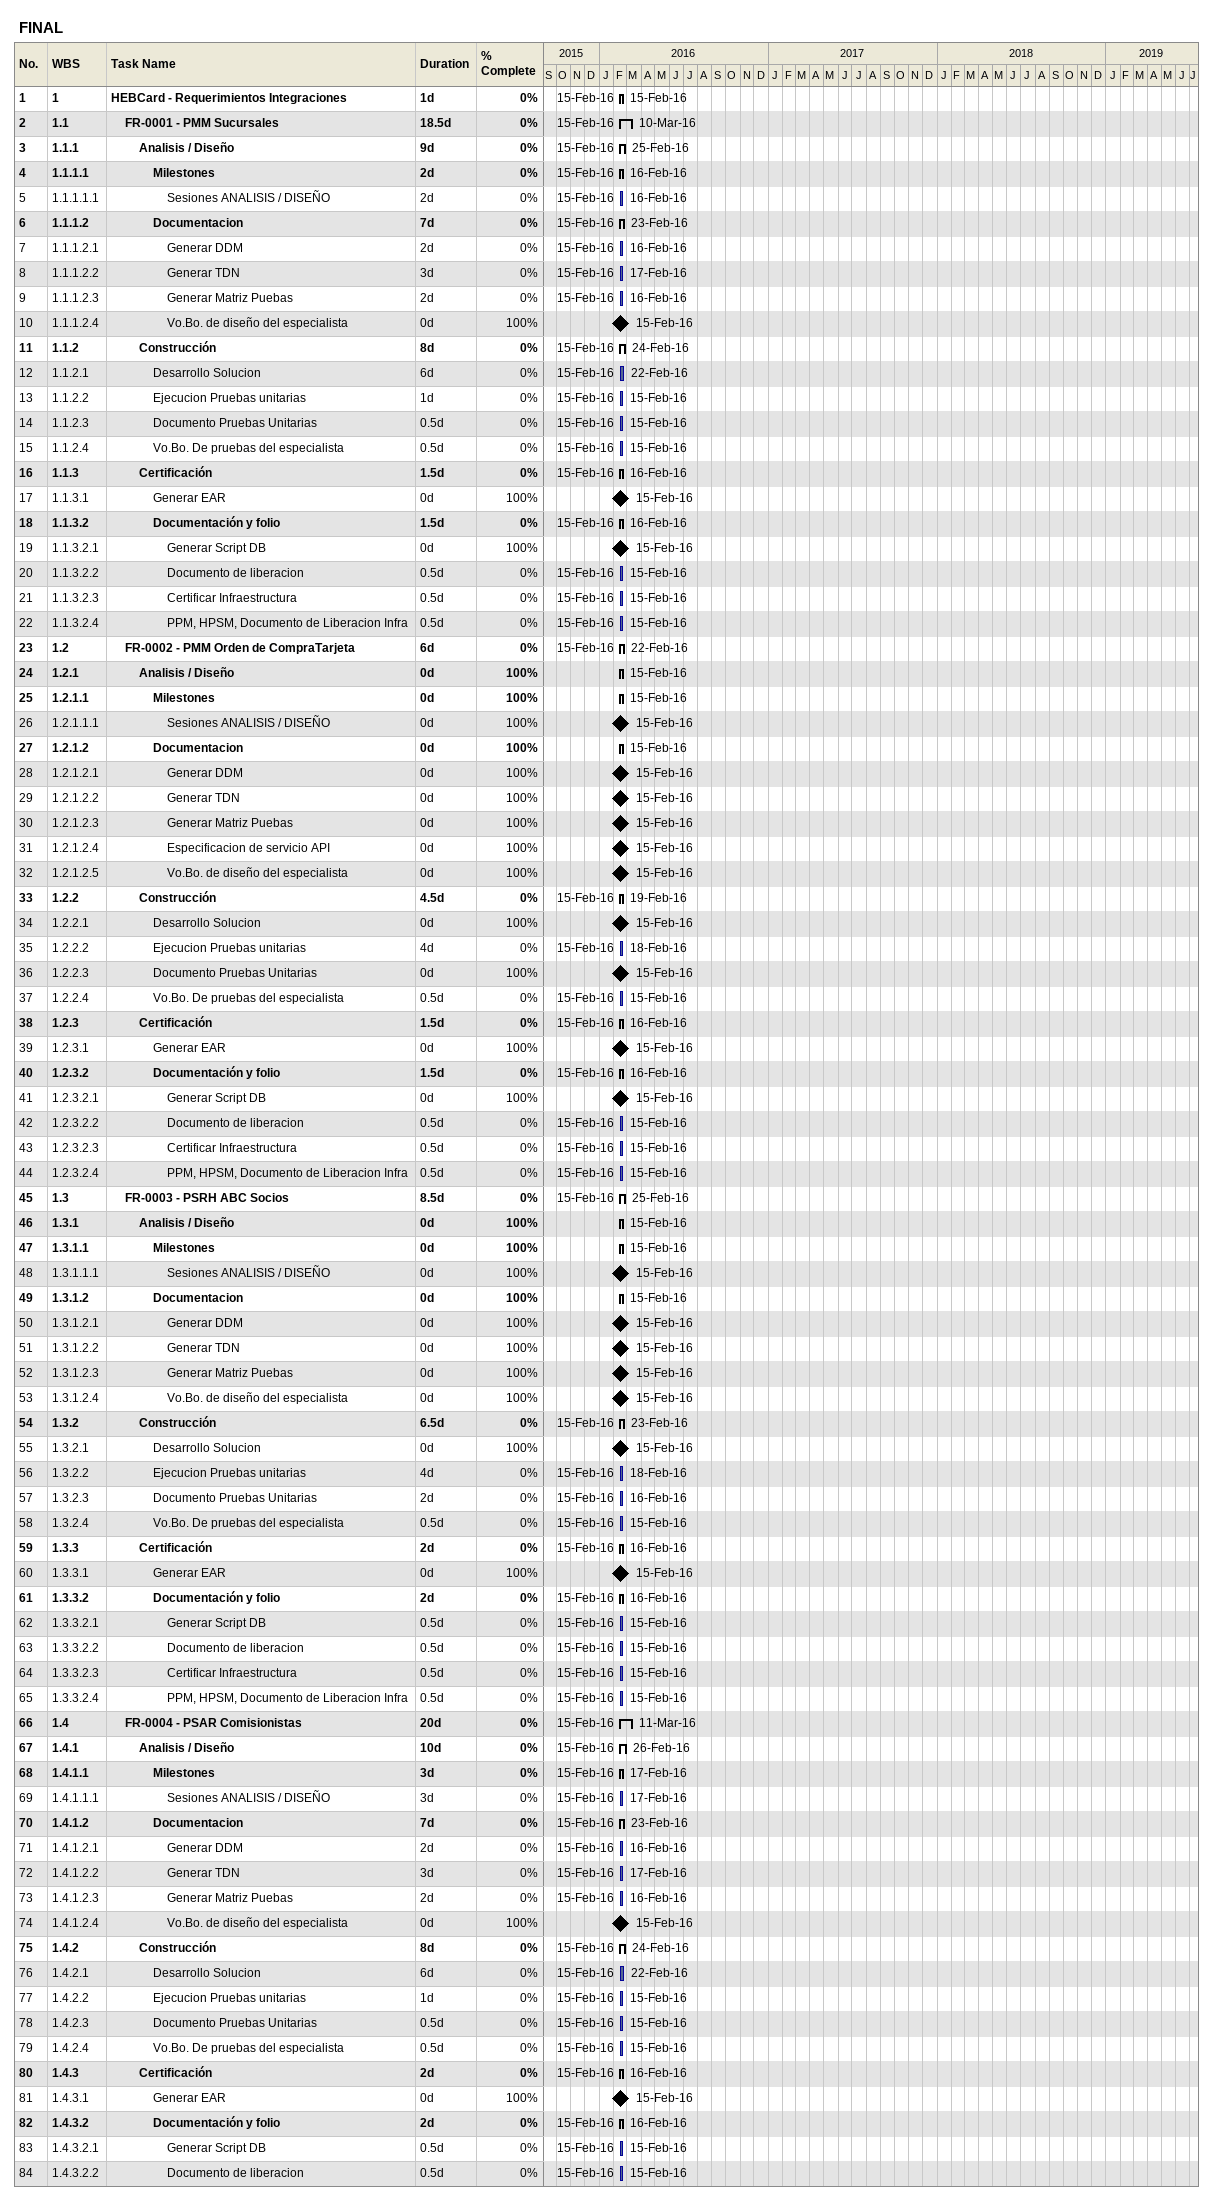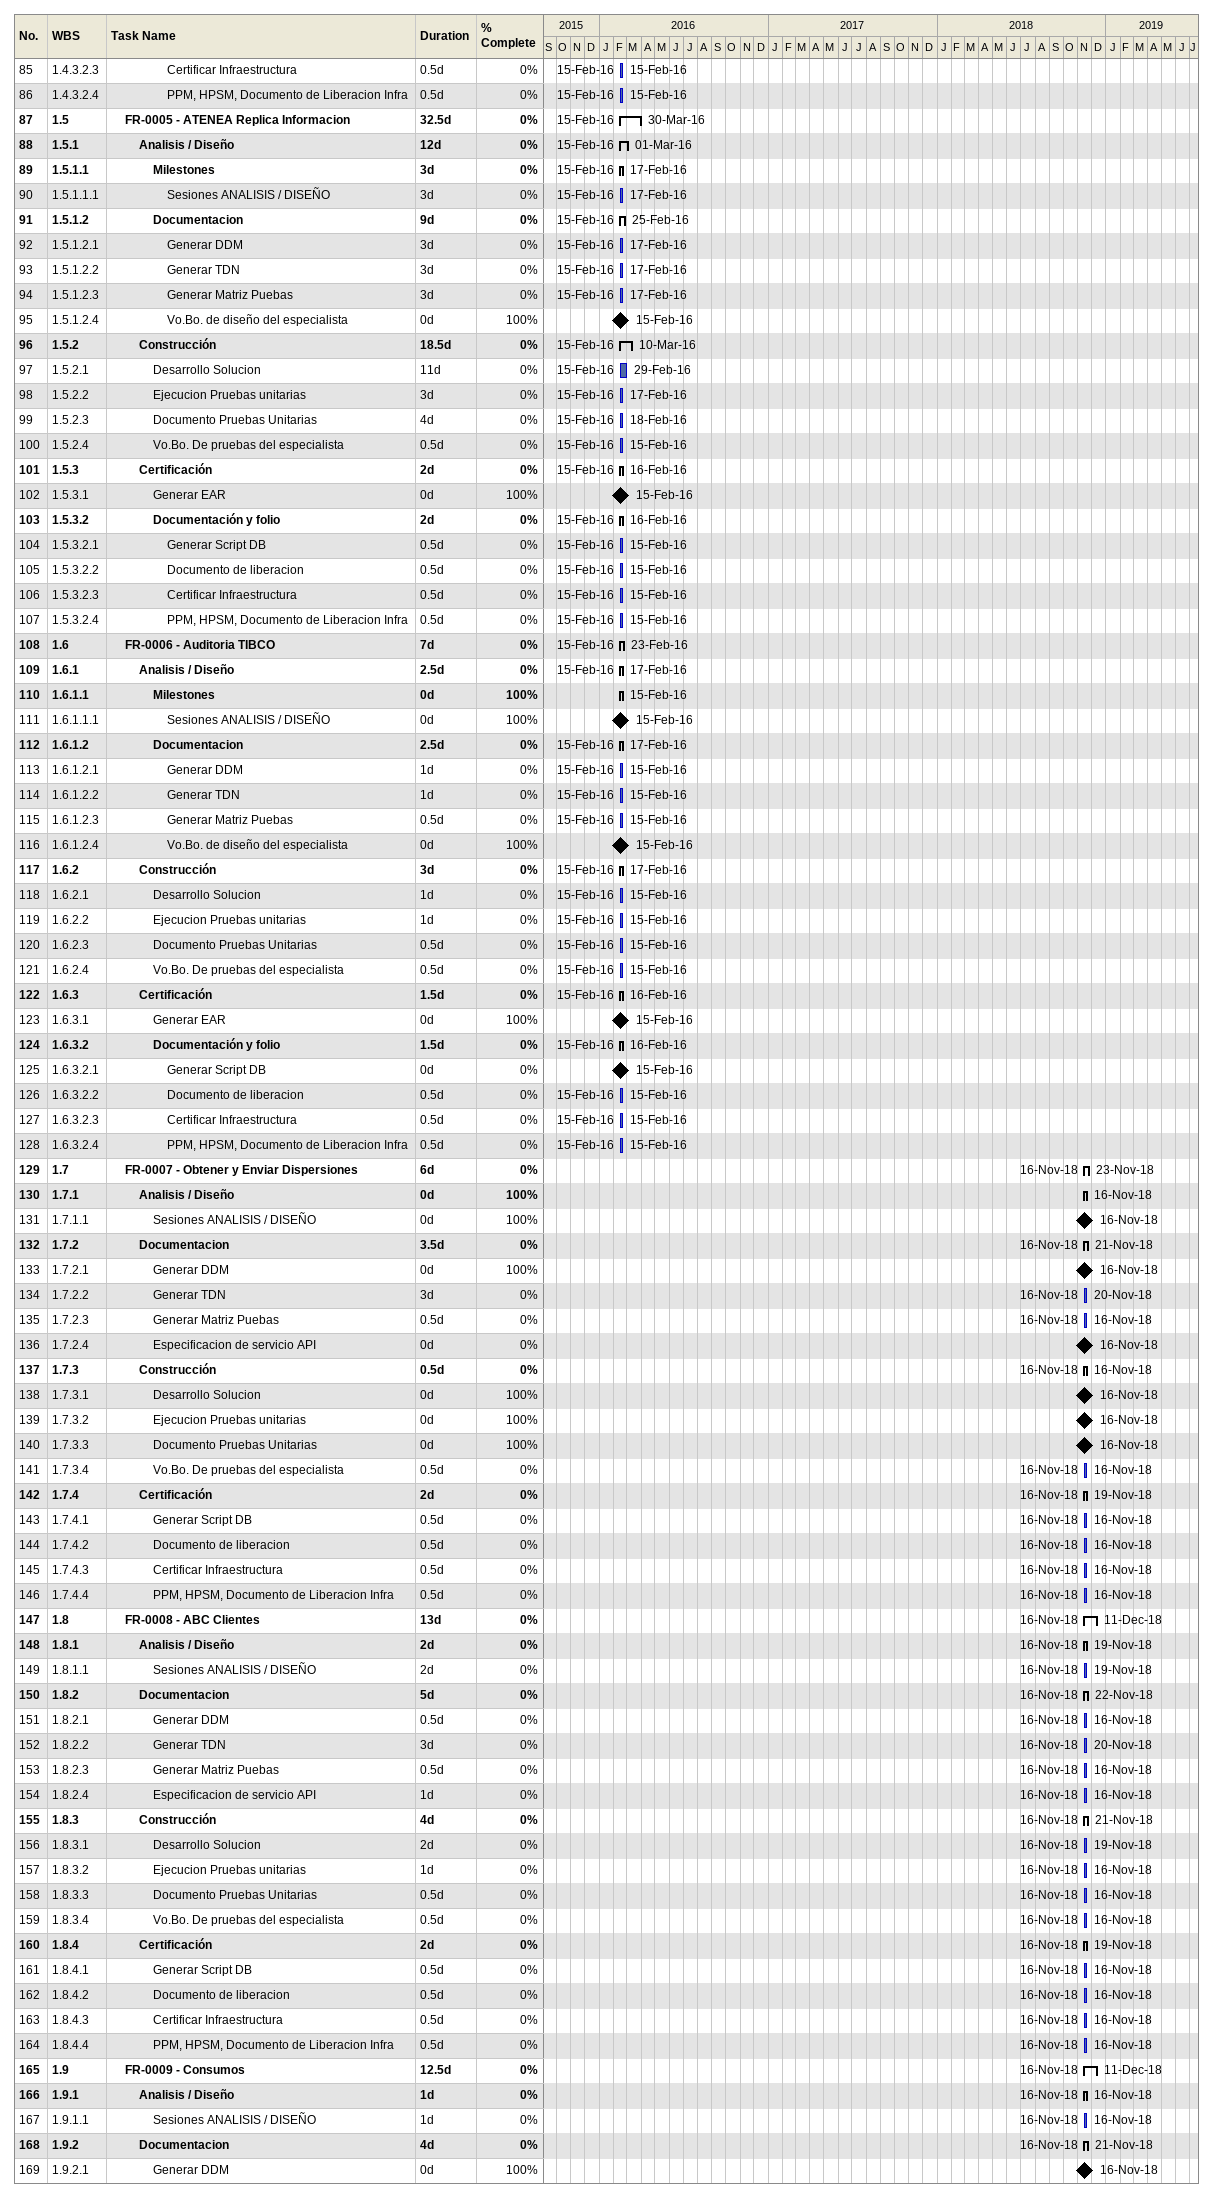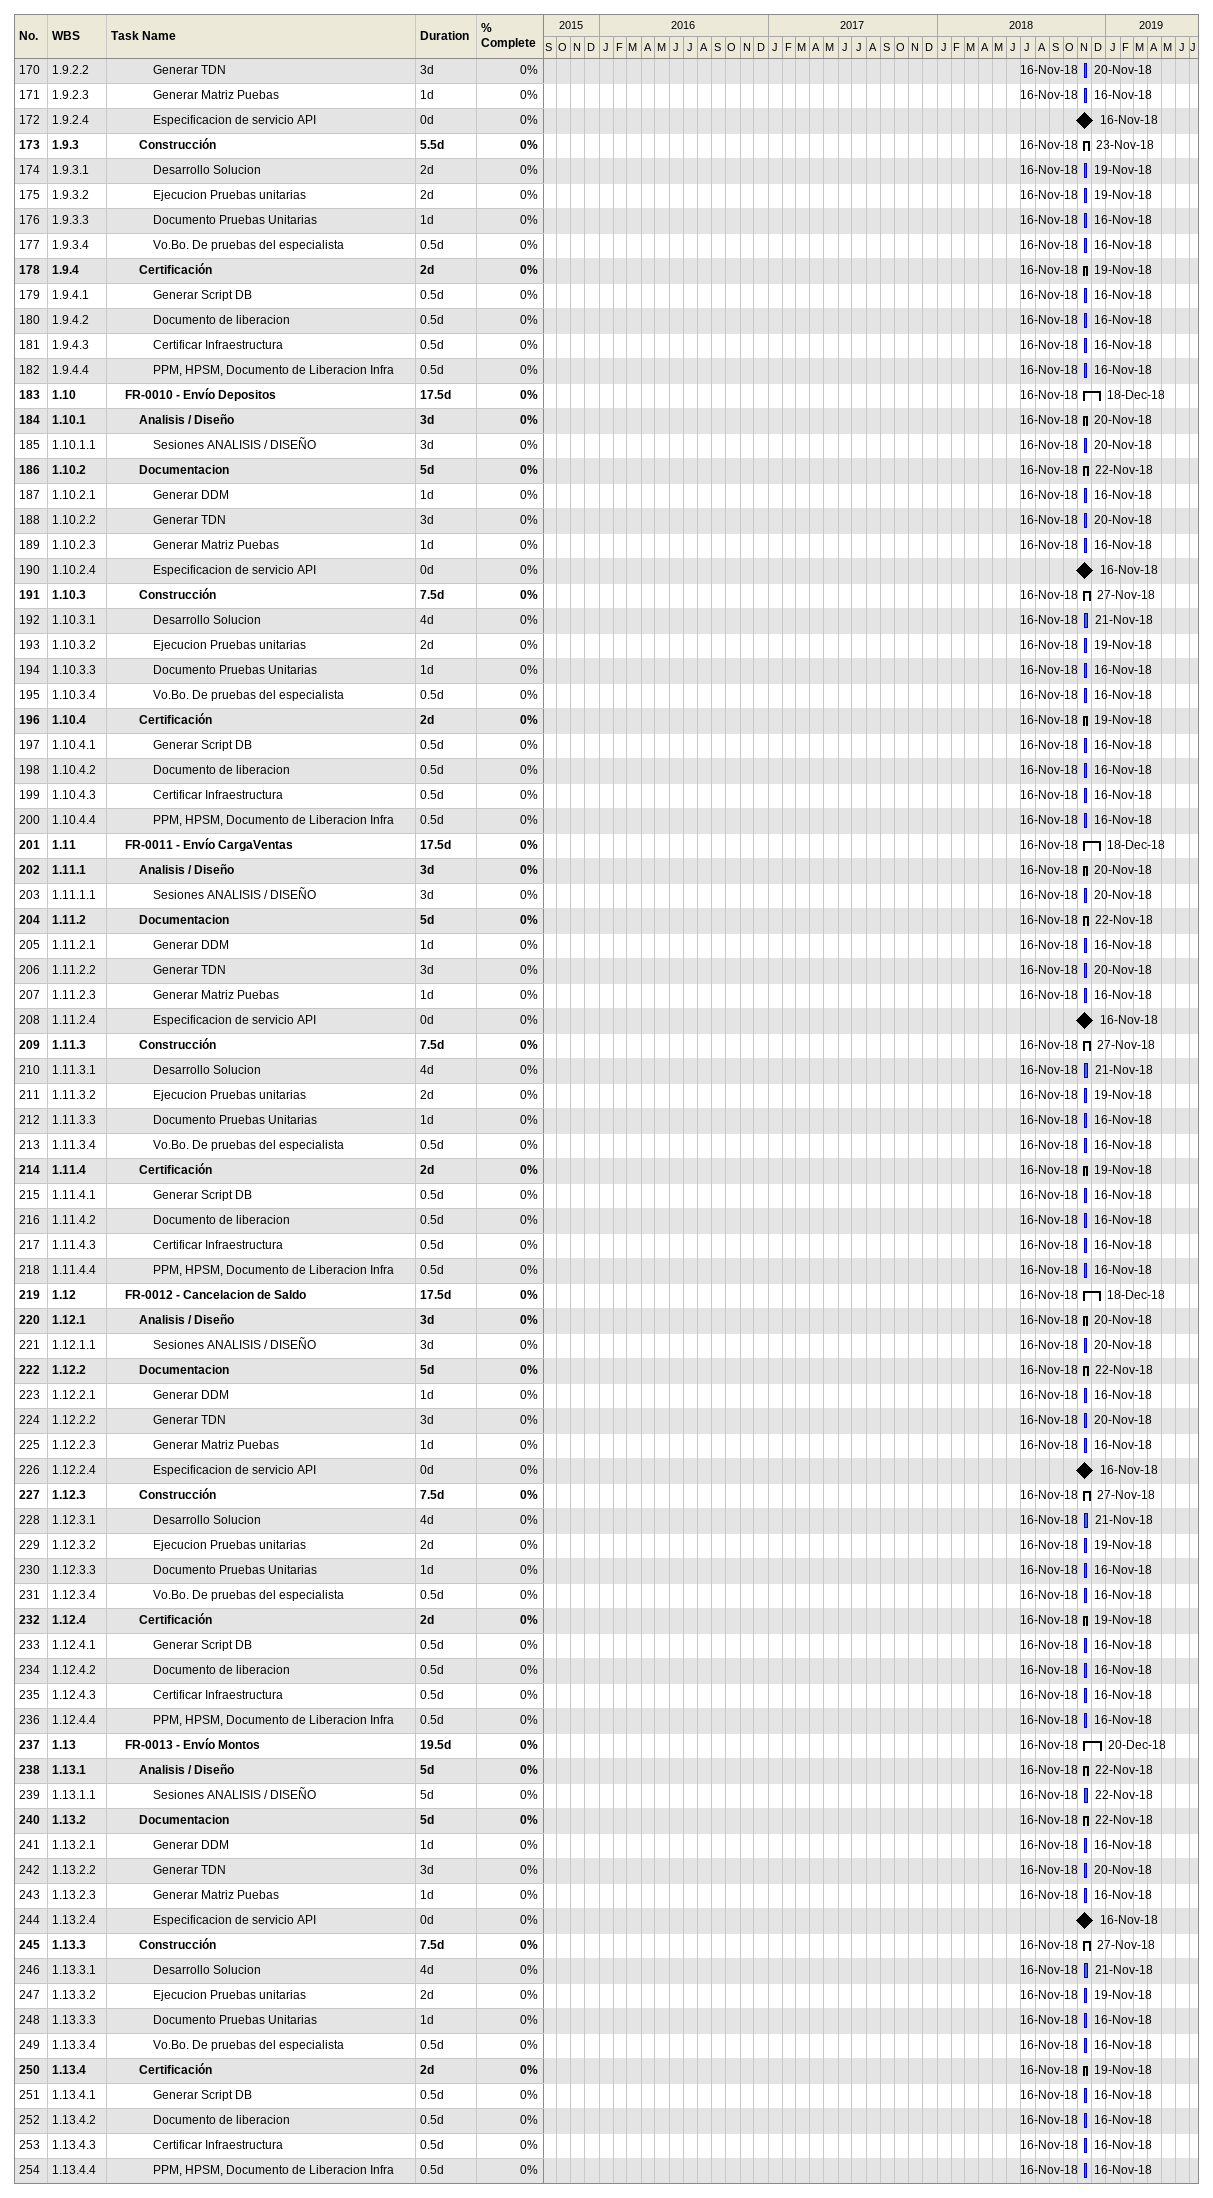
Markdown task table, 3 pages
FINAL

| ID | WBS | Task | Duration | Start | Finish | % complete |
|---|---|---|---|---|---|---|
| 1 | 1 | **HEBCard - Requerimientos Integraciones** | 1d | 2016-02-15 | 2016-02-15 | 0 |
| 2 | 1.1 | **FR-0001 - PMM Sucursales** | 18.5d | 2016-02-15 | 2016-03-10 | 0 |
| 3 | 1.1.1 | **Analisis / Diseño** | 9d | 2016-02-15 | 2016-02-25 | 0 |
| 4 | 1.1.1.1 | **Milestones** | 2d | 2016-02-15 | 2016-02-16 | 0 |
| 5 | 1.1.1.1.1 | Sesiones ANALISIS / DISEÑO | 2d | 2016-02-15 | 2016-02-16 | 0 |
| 6 | 1.1.1.2 | **Documentacion** | 7d | 2016-02-15 | 2016-02-23 | 0 |
| 7 | 1.1.1.2.1 | Generar DDM | 2d | 2016-02-15 | 2016-02-16 | 0 |
| 8 | 1.1.1.2.2 | Generar TDN | 3d | 2016-02-15 | 2016-02-17 | 0 |
| 9 | 1.1.1.2.3 | Generar Matriz Puebas | 2d | 2016-02-15 | 2016-02-16 | 0 |
| 10 | 1.1.1.2.4 | Vo.Bo. de diseño del especialista | 0d | 2016-02-15 | 2016-02-15 | 100 |
| 11 | 1.1.2 | **Construcción** | 8d | 2016-02-15 | 2016-02-24 | 0 |
| 12 | 1.1.2.1 | Desarrollo Solucion | 6d | 2016-02-15 | 2016-02-22 | 0 |
| 13 | 1.1.2.2 | Ejecucion Pruebas unitarias | 1d | 2016-02-15 | 2016-02-15 | 0 |
| 14 | 1.1.2.3 | Documento Pruebas Unitarias | 0.5d | 2016-02-15 | 2016-02-15 | 0 |
| 15 | 1.1.2.4 | Vo.Bo. De pruebas del especialista | 0.5d | 2016-02-15 | 2016-02-15 | 0 |
| 16 | 1.1.3 | **Certificación** | 1.5d | 2016-02-15 | 2016-02-16 | 0 |
| 17 | 1.1.3.1 | Generar EAR | 0d | 2016-02-15 | 2016-02-15 | 100 |
| 18 | 1.1.3.2 | **Documentación y folio** | 1.5d | 2016-02-15 | 2016-02-16 | 0 |
| 19 | 1.1.3.2.1 | Generar Script DB | 0d | 2016-02-15 | 2016-02-15 | 100 |
| 20 | 1.1.3.2.2 | Documento de liberacion | 0.5d | 2016-02-15 | 2016-02-15 | 0 |
| 21 | 1.1.3.2.3 | Certificar Infraestructura | 0.5d | 2016-02-15 | 2016-02-15 | 0 |
| 22 | 1.1.3.2.4 | PPM, HPSM, Documento de Liberacion Infra | 0.5d | 2016-02-15 | 2016-02-15 | 0 |
| 23 | 1.2 | **FR-0002 - PMM Orden de CompraTarjeta** | 6d | 2016-02-15 | 2016-02-22 | 0 |
| 24 | 1.2.1 | **Analisis / Diseño** | 0d | 2016-02-15 | 2016-02-15 | 100 |
| 25 | 1.2.1.1 | **Milestones** | 0d | 2016-02-15 | 2016-02-15 | 100 |
| 26 | 1.2.1.1.1 | Sesiones ANALISIS / DISEÑO | 0d | 2016-02-15 | 2016-02-15 | 100 |
| 27 | 1.2.1.2 | **Documentacion** | 0d | 2016-02-15 | 2016-02-15 | 100 |
| 28 | 1.2.1.2.1 | Generar DDM | 0d | 2016-02-15 | 2016-02-15 | 100 |
| 29 | 1.2.1.2.2 | Generar TDN | 0d | 2016-02-15 | 2016-02-15 | 100 |
| 30 | 1.2.1.2.3 | Generar Matriz Puebas | 0d | 2016-02-15 | 2016-02-15 | 100 |
| 31 | 1.2.1.2.4 | Especificacion de servicio API | 0d | 2016-02-15 | 2016-02-15 | 100 |
| 32 | 1.2.1.2.5 | Vo.Bo. de diseño del especialista | 0d | 2016-02-15 | 2016-02-15 | 100 |
| 33 | 1.2.2 | **Construcción** | 4.5d | 2016-02-15 | 2016-02-19 | 0 |
| 34 | 1.2.2.1 | Desarrollo Solucion | 0d | 2016-02-15 | 2016-02-15 | 100 |
| 35 | 1.2.2.2 | Ejecucion Pruebas unitarias | 4d | 2016-02-15 | 2016-02-18 | 0 |
| 36 | 1.2.2.3 | Documento Pruebas Unitarias | 0d | 2016-02-15 | 2016-02-15 | 100 |
| 37 | 1.2.2.4 | Vo.Bo. De pruebas del especialista | 0.5d | 2016-02-15 | 2016-02-15 | 0 |
| 38 | 1.2.3 | **Certificación** | 1.5d | 2016-02-15 | 2016-02-16 | 0 |
| 39 | 1.2.3.1 | Generar EAR | 0d | 2016-02-15 | 2016-02-15 | 100 |
| 40 | 1.2.3.2 | **Documentación y folio** | 1.5d | 2016-02-15 | 2016-02-16 | 0 |
| 41 | 1.2.3.2.1 | Generar Script DB | 0d | 2016-02-15 | 2016-02-15 | 100 |
| 42 | 1.2.3.2.2 | Documento de liberacion | 0.5d | 2016-02-15 | 2016-02-15 | 0 |
| 43 | 1.2.3.2.3 | Certificar Infraestructura | 0.5d | 2016-02-15 | 2016-02-15 | 0 |
| 44 | 1.2.3.2.4 | PPM, HPSM, Documento de Liberacion Infra | 0.5d | 2016-02-15 | 2016-02-15 | 0 |
| 45 | 1.3 | **FR-0003 - PSRH ABC Socios** | 8.5d | 2016-02-15 | 2016-02-25 | 0 |
| 46 | 1.3.1 | **Analisis / Diseño** | 0d | 2016-02-15 | 2016-02-15 | 100 |
| 47 | 1.3.1.1 | **Milestones** | 0d | 2016-02-15 | 2016-02-15 | 100 |
| 48 | 1.3.1.1.1 | Sesiones ANALISIS / DISEÑO | 0d | 2016-02-15 | 2016-02-15 | 100 |
| 49 | 1.3.1.2 | **Documentacion** | 0d | 2016-02-15 | 2016-02-15 | 100 |
| 50 | 1.3.1.2.1 | Generar DDM | 0d | 2016-02-15 | 2016-02-15 | 100 |
| 51 | 1.3.1.2.2 | Generar TDN | 0d | 2016-02-15 | 2016-02-15 | 100 |
| 52 | 1.3.1.2.3 | Generar Matriz Puebas | 0d | 2016-02-15 | 2016-02-15 | 100 |
| 53 | 1.3.1.2.4 | Vo.Bo. de diseño del especialista | 0d | 2016-02-15 | 2016-02-15 | 100 |
| 54 | 1.3.2 | **Construcción** | 6.5d | 2016-02-15 | 2016-02-23 | 0 |
| 55 | 1.3.2.1 | Desarrollo Solucion | 0d | 2016-02-15 | 2016-02-15 | 100 |
| 56 | 1.3.2.2 | Ejecucion Pruebas unitarias | 4d | 2016-02-15 | 2016-02-18 | 0 |
| 57 | 1.3.2.3 | Documento Pruebas Unitarias | 2d | 2016-02-15 | 2016-02-16 | 0 |
| 58 | 1.3.2.4 | Vo.Bo. De pruebas del especialista | 0.5d | 2016-02-15 | 2016-02-15 | 0 |
| 59 | 1.3.3 | **Certificación** | 2d | 2016-02-15 | 2016-02-16 | 0 |
| 60 | 1.3.3.1 | Generar EAR | 0d | 2016-02-15 | 2016-02-15 | 100 |
| 61 | 1.3.3.2 | **Documentación y folio** | 2d | 2016-02-15 | 2016-02-16 | 0 |
| 62 | 1.3.3.2.1 | Generar Script DB | 0.5d | 2016-02-15 | 2016-02-15 | 0 |
| 63 | 1.3.3.2.2 | Documento de liberacion | 0.5d | 2016-02-15 | 2016-02-15 | 0 |
| 64 | 1.3.3.2.3 | Certificar Infraestructura | 0.5d | 2016-02-15 | 2016-02-15 | 0 |
| 65 | 1.3.3.2.4 | PPM, HPSM, Documento de Liberacion Infra | 0.5d | 2016-02-15 | 2016-02-15 | 0 |
| 66 | 1.4 | **FR-0004 - PSAR Comisionistas** | 20d | 2016-02-15 | 2016-03-11 | 0 |
| 67 | 1.4.1 | **Analisis / Diseño** | 10d | 2016-02-15 | 2016-02-26 | 0 |
| 68 | 1.4.1.1 | **Milestones** | 3d | 2016-02-15 | 2016-02-17 | 0 |
| 69 | 1.4.1.1.1 | Sesiones ANALISIS / DISEÑO | 3d | 2016-02-15 | 2016-02-17 | 0 |
| 70 | 1.4.1.2 | **Documentacion** | 7d | 2016-02-15 | 2016-02-23 | 0 |
| 71 | 1.4.1.2.1 | Generar DDM | 2d | 2016-02-15 | 2016-02-16 | 0 |
| 72 | 1.4.1.2.2 | Generar TDN | 3d | 2016-02-15 | 2016-02-17 | 0 |
| 73 | 1.4.1.2.3 | Generar Matriz Puebas | 2d | 2016-02-15 | 2016-02-16 | 0 |
| 74 | 1.4.1.2.4 | Vo.Bo. de diseño del especialista | 0d | 2016-02-15 | 2016-02-15 | 100 |
| 75 | 1.4.2 | **Construcción** | 8d | 2016-02-15 | 2016-02-24 | 0 |
| 76 | 1.4.2.1 | Desarrollo Solucion | 6d | 2016-02-15 | 2016-02-22 | 0 |
| 77 | 1.4.2.2 | Ejecucion Pruebas unitarias | 1d | 2016-02-15 | 2016-02-15 | 0 |
| 78 | 1.4.2.3 | Documento Pruebas Unitarias | 0.5d | 2016-02-15 | 2016-02-15 | 0 |
| 79 | 1.4.2.4 | Vo.Bo. De pruebas del especialista | 0.5d | 2016-02-15 | 2016-02-15 | 0 |
| 80 | 1.4.3 | **Certificación** | 2d | 2016-02-15 | 2016-02-16 | 0 |
| 81 | 1.4.3.1 | Generar EAR | 0d | 2016-02-15 | 2016-02-15 | 100 |
| 82 | 1.4.3.2 | **Documentación y folio** | 2d | 2016-02-15 | 2016-02-16 | 0 |
| 83 | 1.4.3.2.1 | Generar Script DB | 0.5d | 2016-02-15 | 2016-02-15 | 0 |
| 84 | 1.4.3.2.2 | Documento de liberacion | 0.5d | 2016-02-15 | 2016-02-15 | 0 |
| 85 | 1.4.3.2.3 | Certificar Infraestructura | 0.5d | 2016-02-15 | 2016-02-15 | 0 |
| 86 | 1.4.3.2.4 | PPM, HPSM, Documento de Liberacion Infra | 0.5d | 2016-02-15 | 2016-02-15 | 0 |
| 87 | 1.5 | **FR-0005 - ATENEA Replica Informacion** | 32.5d | 2016-02-15 | 2016-03-30 | 0 |
| 88 | 1.5.1 | **Analisis / Diseño** | 12d | 2016-02-15 | 2016-03-01 | 0 |
| 89 | 1.5.1.1 | **Milestones** | 3d | 2016-02-15 | 2016-02-17 | 0 |
| 90 | 1.5.1.1.1 | Sesiones ANALISIS / DISEÑO | 3d | 2016-02-15 | 2016-02-17 | 0 |
| 91 | 1.5.1.2 | **Documentacion** | 9d | 2016-02-15 | 2016-02-25 | 0 |
| 92 | 1.5.1.2.1 | Generar DDM | 3d | 2016-02-15 | 2016-02-17 | 0 |
| 93 | 1.5.1.2.2 | Generar TDN | 3d | 2016-02-15 | 2016-02-17 | 0 |
| 94 | 1.5.1.2.3 | Generar Matriz Puebas | 3d | 2016-02-15 | 2016-02-17 | 0 |
| 95 | 1.5.1.2.4 | Vo.Bo. de diseño del especialista | 0d | 2016-02-15 | 2016-02-15 | 100 |
| 96 | 1.5.2 | **Construcción** | 18.5d | 2016-02-15 | 2016-03-10 | 0 |
| 97 | 1.5.2.1 | Desarrollo Solucion | 11d | 2016-02-15 | 2016-02-29 | 0 |
| 98 | 1.5.2.2 | Ejecucion Pruebas unitarias | 3d | 2016-02-15 | 2016-02-17 | 0 |
| 99 | 1.5.2.3 | Documento Pruebas Unitarias | 4d | 2016-02-15 | 2016-02-18 | 0 |
| 100 | 1.5.2.4 | Vo.Bo. De pruebas del especialista | 0.5d | 2016-02-15 | 2016-02-15 | 0 |
| 101 | 1.5.3 | **Certificación** | 2d | 2016-02-15 | 2016-02-16 | 0 |
| 102 | 1.5.3.1 | Generar EAR | 0d | 2016-02-15 | 2016-02-15 | 100 |
| 103 | 1.5.3.2 | **Documentación y folio** | 2d | 2016-02-15 | 2016-02-16 | 0 |
| 104 | 1.5.3.2.1 | Generar Script DB | 0.5d | 2016-02-15 | 2016-02-15 | 0 |
| 105 | 1.5.3.2.2 | Documento de liberacion | 0.5d | 2016-02-15 | 2016-02-15 | 0 |
| 106 | 1.5.3.2.3 | Certificar Infraestructura | 0.5d | 2016-02-15 | 2016-02-15 | 0 |
| 107 | 1.5.3.2.4 | PPM, HPSM, Documento de Liberacion Infra | 0.5d | 2016-02-15 | 2016-02-15 | 0 |
| 108 | 1.6 | **FR-0006 - Auditoria TIBCO** | 7d | 2016-02-15 | 2016-02-23 | 0 |
| 109 | 1.6.1 | **Analisis / Diseño** | 2.5d | 2016-02-15 | 2016-02-17 | 0 |
| 110 | 1.6.1.1 | **Milestones** | 0d | 2016-02-15 | 2016-02-15 | 100 |
| 111 | 1.6.1.1.1 | Sesiones ANALISIS / DISEÑO | 0d | 2016-02-15 | 2016-02-15 | 100 |
| 112 | 1.6.1.2 | **Documentacion** | 2.5d | 2016-02-15 | 2016-02-17 | 0 |
| 113 | 1.6.1.2.1 | Generar DDM | 1d | 2016-02-15 | 2016-02-15 | 0 |
| 114 | 1.6.1.2.2 | Generar TDN | 1d | 2016-02-15 | 2016-02-15 | 0 |
| 115 | 1.6.1.2.3 | Generar Matriz Puebas | 0.5d | 2016-02-15 | 2016-02-15 | 0 |
| 116 | 1.6.1.2.4 | Vo.Bo. de diseño del especialista | 0d | 2016-02-15 | 2016-02-15 | 100 |
| 117 | 1.6.2 | **Construcción** | 3d | 2016-02-15 | 2016-02-17 | 0 |
| 118 | 1.6.2.1 | Desarrollo Solucion | 1d | 2016-02-15 | 2016-02-15 | 0 |
| 119 | 1.6.2.2 | Ejecucion Pruebas unitarias | 1d | 2016-02-15 | 2016-02-15 | 0 |
| 120 | 1.6.2.3 | Documento Pruebas Unitarias | 0.5d | 2016-02-15 | 2016-02-15 | 0 |
| 121 | 1.6.2.4 | Vo.Bo. De pruebas del especialista | 0.5d | 2016-02-15 | 2016-02-15 | 0 |
| 122 | 1.6.3 | **Certificación** | 1.5d | 2016-02-15 | 2016-02-16 | 0 |
| 123 | 1.6.3.1 | Generar EAR | 0d | 2016-02-15 | 2016-02-15 | 100 |
| 124 | 1.6.3.2 | **Documentación y folio** | 1.5d | 2016-02-15 | 2016-02-16 | 0 |
| 125 | 1.6.3.2.1 | Generar Script DB | 0d | 2016-02-15 | 2016-02-15 | 0 |
| 126 | 1.6.3.2.2 | Documento de liberacion | 0.5d | 2016-02-15 | 2016-02-15 | 0 |
| 127 | 1.6.3.2.3 | Certificar Infraestructura | 0.5d | 2016-02-15 | 2016-02-15 | 0 |
| 128 | 1.6.3.2.4 | PPM, HPSM, Documento de Liberacion Infra | 0.5d | 2016-02-15 | 2016-02-15 | 0 |
| 129 | 1.7 | **FR-0007 - Obtener y Enviar Dispersiones** | 6d | 2018-11-16 | 2018-11-23 | 0 |
| 130 | 1.7.1 | **Analisis / Diseño** | 0d | 2018-11-16 | 2018-11-16 | 100 |
| 131 | 1.7.1.1 | Sesiones ANALISIS / DISEÑO | 0d | 2018-11-16 | 2018-11-16 | 100 |
| 132 | 1.7.2 | **Documentacion** | 3.5d | 2018-11-16 | 2018-11-21 | 0 |
| 133 | 1.7.2.1 | Generar DDM | 0d | 2018-11-16 | 2018-11-16 | 100 |
| 134 | 1.7.2.2 | Generar TDN | 3d | 2018-11-16 | 2018-11-20 | 0 |
| 135 | 1.7.2.3 | Generar Matriz Puebas | 0.5d | 2018-11-16 | 2018-11-16 | 0 |
| 136 | 1.7.2.4 | Especificacion de servicio API | 0d | 2018-11-16 | 2018-11-16 | 0 |
| 137 | 1.7.3 | **Construcción** | 0.5d | 2018-11-16 | 2018-11-16 | 0 |
| 138 | 1.7.3.1 | Desarrollo Solucion | 0d | 2018-11-16 | 2018-11-16 | 100 |
| 139 | 1.7.3.2 | Ejecucion Pruebas unitarias | 0d | 2018-11-16 | 2018-11-16 | 100 |
| 140 | 1.7.3.3 | Documento Pruebas Unitarias | 0d | 2018-11-16 | 2018-11-16 | 100 |
| 141 | 1.7.3.4 | Vo.Bo. De pruebas del especialista | 0.5d | 2018-11-16 | 2018-11-16 | 0 |
| 142 | 1.7.4 | **Certificación** | 2d | 2018-11-16 | 2018-11-19 | 0 |
| 143 | 1.7.4.1 | Generar Script DB | 0.5d | 2018-11-16 | 2018-11-16 | 0 |
| 144 | 1.7.4.2 | Documento de liberacion | 0.5d | 2018-11-16 | 2018-11-16 | 0 |
| 145 | 1.7.4.3 | Certificar Infraestructura | 0.5d | 2018-11-16 | 2018-11-16 | 0 |
| 146 | 1.7.4.4 | PPM, HPSM, Documento de Liberacion Infra | 0.5d | 2018-11-16 | 2018-11-16 | 0 |
| 147 | 1.8 | **FR-0008 - ABC Clientes** | 13d | 2018-11-16 | 2018-12-11 | 0 |
| 148 | 1.8.1 | **Analisis / Diseño** | 2d | 2018-11-16 | 2018-11-19 | 0 |
| 149 | 1.8.1.1 | Sesiones ANALISIS / DISEÑO | 2d | 2018-11-16 | 2018-11-19 | 0 |
| 150 | 1.8.2 | **Documentacion** | 5d | 2018-11-16 | 2018-11-22 | 0 |
| 151 | 1.8.2.1 | Generar DDM | 0.5d | 2018-11-16 | 2018-11-16 | 0 |
| 152 | 1.8.2.2 | Generar TDN | 3d | 2018-11-16 | 2018-11-20 | 0 |
| 153 | 1.8.2.3 | Generar Matriz Puebas | 0.5d | 2018-11-16 | 2018-11-16 | 0 |
| 154 | 1.8.2.4 | Especificacion de servicio API | 1d | 2018-11-16 | 2018-11-16 | 0 |
| 155 | 1.8.3 | **Construcción** | 4d | 2018-11-16 | 2018-11-21 | 0 |
| 156 | 1.8.3.1 | Desarrollo Solucion | 2d | 2018-11-16 | 2018-11-19 | 0 |
| 157 | 1.8.3.2 | Ejecucion Pruebas unitarias | 1d | 2018-11-16 | 2018-11-16 | 0 |
| 158 | 1.8.3.3 | Documento Pruebas Unitarias | 0.5d | 2018-11-16 | 2018-11-16 | 0 |
| 159 | 1.8.3.4 | Vo.Bo. De pruebas del especialista | 0.5d | 2018-11-16 | 2018-11-16 | 0 |
| 160 | 1.8.4 | **Certificación** | 2d | 2018-11-16 | 2018-11-19 | 0 |
| 161 | 1.8.4.1 | Generar Script DB | 0.5d | 2018-11-16 | 2018-11-16 | 0 |
| 162 | 1.8.4.2 | Documento de liberacion | 0.5d | 2018-11-16 | 2018-11-16 | 0 |
| 163 | 1.8.4.3 | Certificar Infraestructura | 0.5d | 2018-11-16 | 2018-11-16 | 0 |
| 164 | 1.8.4.4 | PPM, HPSM, Documento de Liberacion Infra | 0.5d | 2018-11-16 | 2018-11-16 | 0 |
| 165 | 1.9 | **FR-0009 - Consumos** | 12.5d | 2018-11-16 | 2018-12-11 | 0 |
| 166 | 1.9.1 | **Analisis / Diseño** | 1d | 2018-11-16 | 2018-11-16 | 0 |
| 167 | 1.9.1.1 | Sesiones ANALISIS / DISEÑO | 1d | 2018-11-16 | 2018-11-16 | 0 |
| 168 | 1.9.2 | **Documentacion** | 4d | 2018-11-16 | 2018-11-21 | 0 |
| 169 | 1.9.2.1 | Generar DDM | 0d | 2018-11-16 | 2018-11-16 | 100 |
| 170 | 1.9.2.2 | Generar TDN | 3d | 2018-11-16 | 2018-11-20 | 0 |
| 171 | 1.9.2.3 | Generar Matriz Puebas | 1d | 2018-11-16 | 2018-11-16 | 0 |
| 172 | 1.9.2.4 | Especificacion de servicio API | 0d | 2018-11-16 | 2018-11-16 | 0 |
| 173 | 1.9.3 | **Construcción** | 5.5d | 2018-11-16 | 2018-11-23 | 0 |
| 174 | 1.9.3.1 | Desarrollo Solucion | 2d | 2018-11-16 | 2018-11-19 | 0 |
| 175 | 1.9.3.2 | Ejecucion Pruebas unitarias | 2d | 2018-11-16 | 2018-11-19 | 0 |
| 176 | 1.9.3.3 | Documento Pruebas Unitarias | 1d | 2018-11-16 | 2018-11-16 | 0 |
| 177 | 1.9.3.4 | Vo.Bo. De pruebas del especialista | 0.5d | 2018-11-16 | 2018-11-16 | 0 |
| 178 | 1.9.4 | **Certificación** | 2d | 2018-11-16 | 2018-11-19 | 0 |
| 179 | 1.9.4.1 | Generar Script DB | 0.5d | 2018-11-16 | 2018-11-16 | 0 |
| 180 | 1.9.4.2 | Documento de liberacion | 0.5d | 2018-11-16 | 2018-11-16 | 0 |
| 181 | 1.9.4.3 | Certificar Infraestructura | 0.5d | 2018-11-16 | 2018-11-16 | 0 |
| 182 | 1.9.4.4 | PPM, HPSM, Documento de Liberacion Infra | 0.5d | 2018-11-16 | 2018-11-16 | 0 |
| 183 | 1.10 | **FR-0010 - Envío Depositos** | 17.5d | 2018-11-16 | 2018-12-18 | 0 |
| 184 | 1.10.1 | **Analisis / Diseño** | 3d | 2018-11-16 | 2018-11-20 | 0 |
| 185 | 1.10.1.1 | Sesiones ANALISIS / DISEÑO | 3d | 2018-11-16 | 2018-11-20 | 0 |
| 186 | 1.10.2 | **Documentacion** | 5d | 2018-11-16 | 2018-11-22 | 0 |
| 187 | 1.10.2.1 | Generar DDM | 1d | 2018-11-16 | 2018-11-16 | 0 |
| 188 | 1.10.2.2 | Generar TDN | 3d | 2018-11-16 | 2018-11-20 | 0 |
| 189 | 1.10.2.3 | Generar Matriz Puebas | 1d | 2018-11-16 | 2018-11-16 | 0 |
| 190 | 1.10.2.4 | Especificacion de servicio API | 0d | 2018-11-16 | 2018-11-16 | 0 |
| 191 | 1.10.3 | **Construcción** | 7.5d | 2018-11-16 | 2018-11-27 | 0 |
| 192 | 1.10.3.1 | Desarrollo Solucion | 4d | 2018-11-16 | 2018-11-21 | 0 |
| 193 | 1.10.3.2 | Ejecucion Pruebas unitarias | 2d | 2018-11-16 | 2018-11-19 | 0 |
| 194 | 1.10.3.3 | Documento Pruebas Unitarias | 1d | 2018-11-16 | 2018-11-16 | 0 |
| 195 | 1.10.3.4 | Vo.Bo. De pruebas del especialista | 0.5d | 2018-11-16 | 2018-11-16 | 0 |
| 196 | 1.10.4 | **Certificación** | 2d | 2018-11-16 | 2018-11-19 | 0 |
| 197 | 1.10.4.1 | Generar Script DB | 0.5d | 2018-11-16 | 2018-11-16 | 0 |
| 198 | 1.10.4.2 | Documento de liberacion | 0.5d | 2018-11-16 | 2018-11-16 | 0 |
| 199 | 1.10.4.3 | Certificar Infraestructura | 0.5d | 2018-11-16 | 2018-11-16 | 0 |
| 200 | 1.10.4.4 | PPM, HPSM, Documento de Liberacion Infra | 0.5d | 2018-11-16 | 2018-11-16 | 0 |
| 201 | 1.11 | **FR-0011 - Envío CargaVentas** | 17.5d | 2018-11-16 | 2018-12-18 | 0 |
| 202 | 1.11.1 | **Analisis / Diseño** | 3d | 2018-11-16 | 2018-11-20 | 0 |
| 203 | 1.11.1.1 | Sesiones ANALISIS / DISEÑO | 3d | 2018-11-16 | 2018-11-20 | 0 |
| 204 | 1.11.2 | **Documentacion** | 5d | 2018-11-16 | 2018-11-22 | 0 |
| 205 | 1.11.2.1 | Generar DDM | 1d | 2018-11-16 | 2018-11-16 | 0 |
| 206 | 1.11.2.2 | Generar TDN | 3d | 2018-11-16 | 2018-11-20 | 0 |
| 207 | 1.11.2.3 | Generar Matriz Puebas | 1d | 2018-11-16 | 2018-11-16 | 0 |
| 208 | 1.11.2.4 | Especificacion de servicio API | 0d | 2018-11-16 | 2018-11-16 | 0 |
| 209 | 1.11.3 | **Construcción** | 7.5d | 2018-11-16 | 2018-11-27 | 0 |
| 210 | 1.11.3.1 | Desarrollo Solucion | 4d | 2018-11-16 | 2018-11-21 | 0 |
| 211 | 1.11.3.2 | Ejecucion Pruebas unitarias | 2d | 2018-11-16 | 2018-11-19 | 0 |
| 212 | 1.11.3.3 | Documento Pruebas Unitarias | 1d | 2018-11-16 | 2018-11-16 | 0 |
| 213 | 1.11.3.4 | Vo.Bo. De pruebas del especialista | 0.5d | 2018-11-16 | 2018-11-16 | 0 |
| 214 | 1.11.4 | **Certificación** | 2d | 2018-11-16 | 2018-11-19 | 0 |
| 215 | 1.11.4.1 | Generar Script DB | 0.5d | 2018-11-16 | 2018-11-16 | 0 |
| 216 | 1.11.4.2 | Documento de liberacion | 0.5d | 2018-11-16 | 2018-11-16 | 0 |
| 217 | 1.11.4.3 | Certificar Infraestructura | 0.5d | 2018-11-16 | 2018-11-16 | 0 |
| 218 | 1.11.4.4 | PPM, HPSM, Documento de Liberacion Infra | 0.5d | 2018-11-16 | 2018-11-16 | 0 |
| 219 | 1.12 | **FR-0012 - Cancelacion de Saldo** | 17.5d | 2018-11-16 | 2018-12-18 | 0 |
| 220 | 1.12.1 | **Analisis / Diseño** | 3d | 2018-11-16 | 2018-11-20 | 0 |
| 221 | 1.12.1.1 | Sesiones ANALISIS / DISEÑO | 3d | 2018-11-16 | 2018-11-20 | 0 |
| 222 | 1.12.2 | **Documentacion** | 5d | 2018-11-16 | 2018-11-22 | 0 |
| 223 | 1.12.2.1 | Generar DDM | 1d | 2018-11-16 | 2018-11-16 | 0 |
| 224 | 1.12.2.2 | Generar TDN | 3d | 2018-11-16 | 2018-11-20 | 0 |
| 225 | 1.12.2.3 | Generar Matriz Puebas | 1d | 2018-11-16 | 2018-11-16 | 0 |
| 226 | 1.12.2.4 | Especificacion de servicio API | 0d | 2018-11-16 | 2018-11-16 | 0 |
| 227 | 1.12.3 | **Construcción** | 7.5d | 2018-11-16 | 2018-11-27 | 0 |
| 228 | 1.12.3.1 | Desarrollo Solucion | 4d | 2018-11-16 | 2018-11-21 | 0 |
| 229 | 1.12.3.2 | Ejecucion Pruebas unitarias | 2d | 2018-11-16 | 2018-11-19 | 0 |
| 230 | 1.12.3.3 | Documento Pruebas Unitarias | 1d | 2018-11-16 | 2018-11-16 | 0 |
| 231 | 1.12.3.4 | Vo.Bo. De pruebas del especialista | 0.5d | 2018-11-16 | 2018-11-16 | 0 |
| 232 | 1.12.4 | **Certificación** | 2d | 2018-11-16 | 2018-11-19 | 0 |
| 233 | 1.12.4.1 | Generar Script DB | 0.5d | 2018-11-16 | 2018-11-16 | 0 |
| 234 | 1.12.4.2 | Documento de liberacion | 0.5d | 2018-11-16 | 2018-11-16 | 0 |
| 235 | 1.12.4.3 | Certificar Infraestructura | 0.5d | 2018-11-16 | 2018-11-16 | 0 |
| 236 | 1.12.4.4 | PPM, HPSM, Documento de Liberacion Infra | 0.5d | 2018-11-16 | 2018-11-16 | 0 |
| 237 | 1.13 | **FR-0013 - Envío Montos** | 19.5d | 2018-11-16 | 2018-12-20 | 0 |
| 238 | 1.13.1 | **Analisis / Diseño** | 5d | 2018-11-16 | 2018-11-22 | 0 |
| 239 | 1.13.1.1 | Sesiones ANALISIS / DISEÑO | 5d | 2018-11-16 | 2018-11-22 | 0 |
| 240 | 1.13.2 | **Documentacion** | 5d | 2018-11-16 | 2018-11-22 | 0 |
| 241 | 1.13.2.1 | Generar DDM | 1d | 2018-11-16 | 2018-11-16 | 0 |
| 242 | 1.13.2.2 | Generar TDN | 3d | 2018-11-16 | 2018-11-20 | 0 |
| 243 | 1.13.2.3 | Generar Matriz Puebas | 1d | 2018-11-16 | 2018-11-16 | 0 |
| 244 | 1.13.2.4 | Especificacion de servicio API | 0d | 2018-11-16 | 2018-11-16 | 0 |
| 245 | 1.13.3 | **Construcción** | 7.5d | 2018-11-16 | 2018-11-27 | 0 |
| 246 | 1.13.3.1 | Desarrollo Solucion | 4d | 2018-11-16 | 2018-11-21 | 0 |
| 247 | 1.13.3.2 | Ejecucion Pruebas unitarias | 2d | 2018-11-16 | 2018-11-19 | 0 |
| 248 | 1.13.3.3 | Documento Pruebas Unitarias | 1d | 2018-11-16 | 2018-11-16 | 0 |
| 249 | 1.13.3.4 | Vo.Bo. De pruebas del especialista | 0.5d | 2018-11-16 | 2018-11-16 | 0 |
| 250 | 1.13.4 | **Certificación** | 2d | 2018-11-16 | 2018-11-19 | 0 |
| 251 | 1.13.4.1 | Generar Script DB | 0.5d | 2018-11-16 | 2018-11-16 | 0 |
| 252 | 1.13.4.2 | Documento de liberacion | 0.5d | 2018-11-16 | 2018-11-16 | 0 |
| 253 | 1.13.4.3 | Certificar Infraestructura | 0.5d | 2018-11-16 | 2018-11-16 | 0 |
| 254 | 1.13.4.4 | PPM, HPSM, Documento de Liberacion Infra | 0.5d | 2018-11-16 | 2018-11-16 | 0 |
